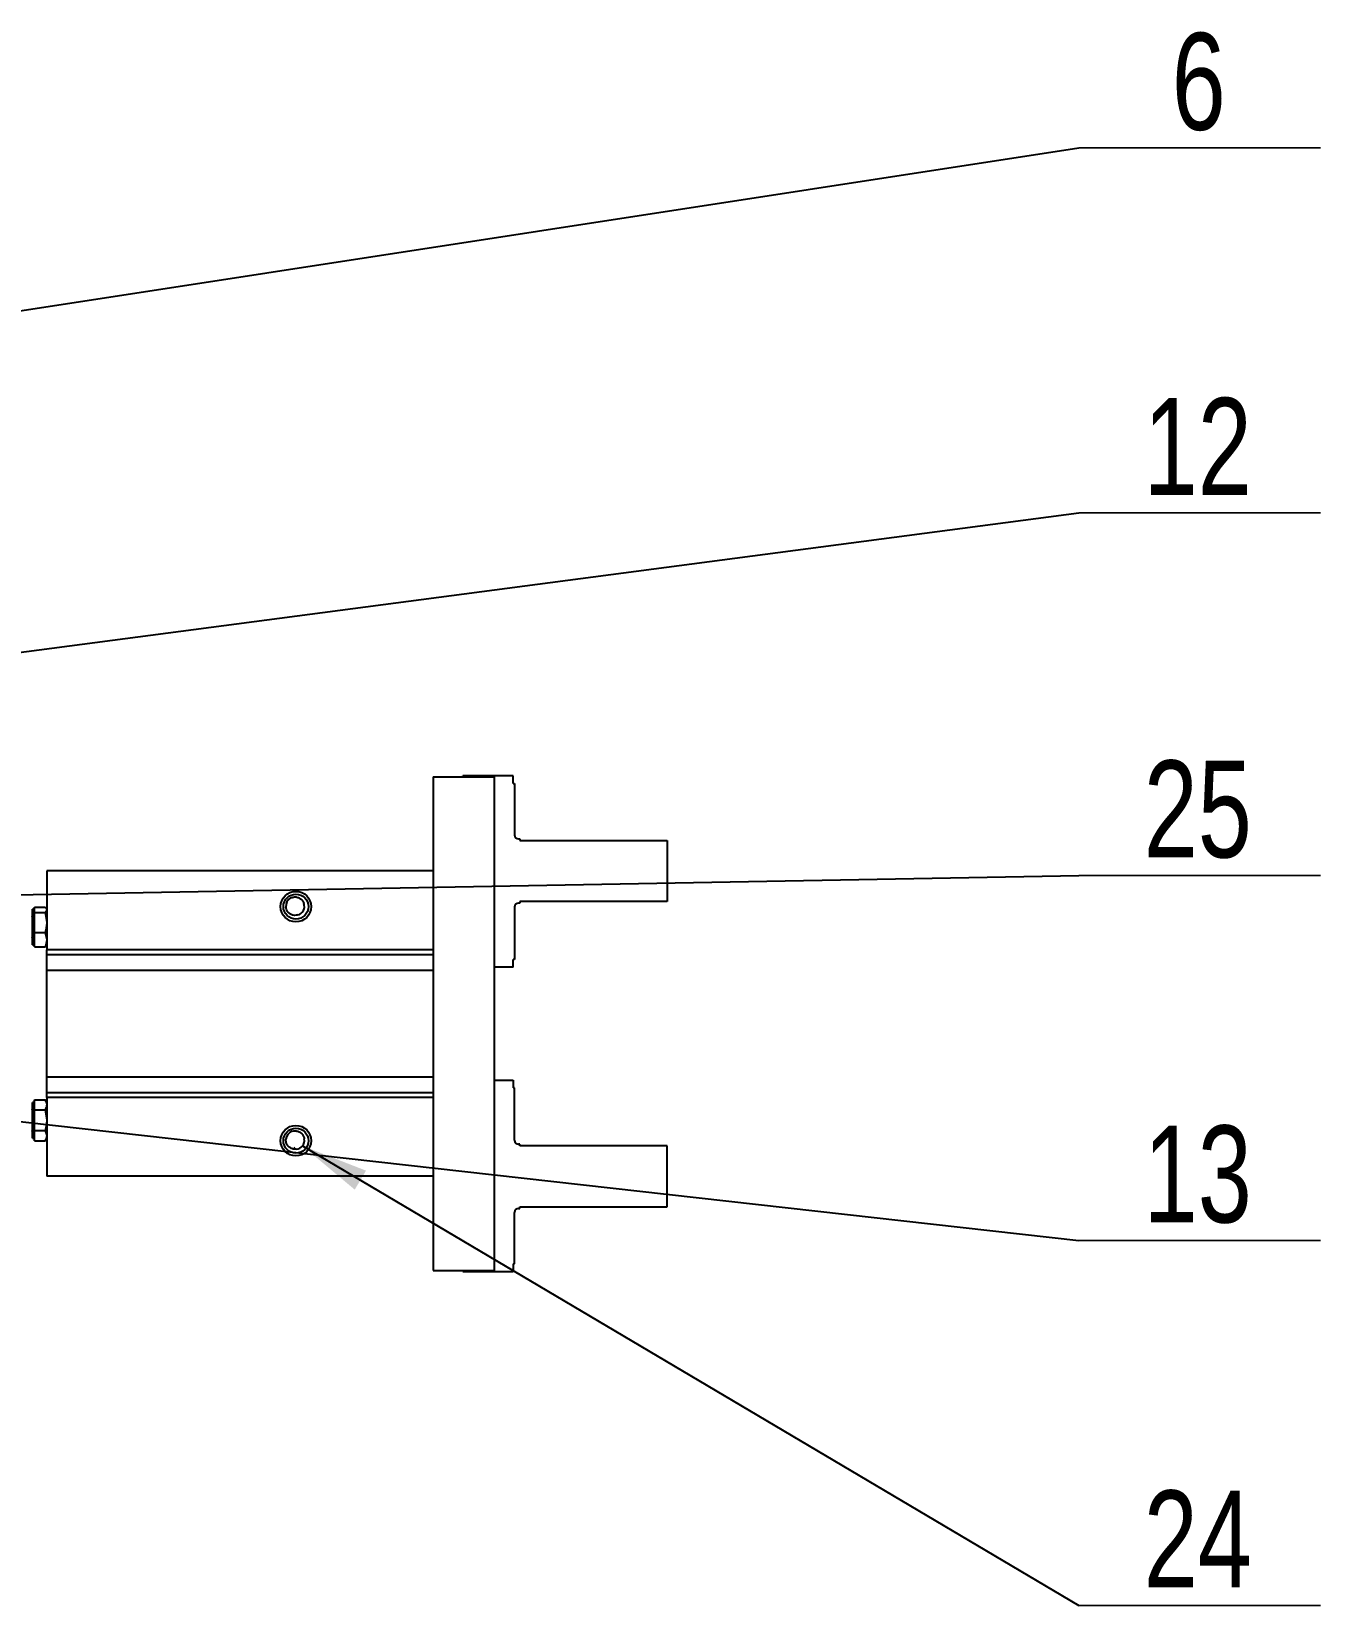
# Model space of a CAD drawing. Header units: millimetres. Extents: x 2 to 1187, y 2 to 839.
# Drawn here: x 380.1 to 443.5, y 427 to 504.4 of the extents above; entities that cross this region are included whole.
import ezdxf

# ---------------------------------------------------------------- set-up
doc = ezdxf.new("R2010")
doc.units = ezdxf.units.MM
doc.styles.add('SLDTEXTSTYLE2', font='TXT', dxfattribs={"width": 0.75})
doc.dimstyles.new('SLDDIMSTYLE0', dxfattribs={"dimtxt": 0.18, "dimasz": 3.302, "dimexe": 0, "dimexo": 0.0625, "dimgap": 0, "dimtad": 0, "dimtih": 1, "dimtoh": 1, "dimdec": 0, "dimrnd": 1e-09, "dimzin": 0, "dimdsep": 46, "dimtxsty": 'Standard', "dimsah": 1, "dimcen": 0.09, "dimadec": 0, "dimazin": 0, "dimtfac": 3.302, "dimtdec": 0, "dimtofl": 0, "dimtmove": 0, "dimatfit": 3, "dimfxl": 1, "dimfrac": 2, "dimtolj": 1, "dimtzin": 0, "dimarcsym": 0})

# ---------------------------------------------------------------- blocks, each defined once
blk = doc.blocks.new('SW_HATCH_1')
at = {"color": 0, "linetype": 'Continuous', "lineweight": 18}
blk.add_line((225.777, -30.161), (225.863, -30.074), dxfattribs=at)
blk = doc.blocks.new('SW_NOTE_0_21')
at = {"color": 0, "linetype": 'Continuous', "lineweight": 0}
for p, q in [((0, 0), (11.876, 0)), ((11.876, 0), (0, 0)), ((0, 0), (11.876, 0)), ((11.876, 0), (0, 0)), ((0, 0), (11.876, 0)), ((11.876, 0), (0, 0))]:
    blk.add_line(p, q, dxfattribs=at)
at = {"color": 0, "linetype": 'Continuous', "lineweight": 0, "insert": (5.89, 5.649), "char_height": 4.762, "attachment_point": 2, "style": 'SLDTEXTSTYLE2'}
blk.add_mtext('6', dxfattribs=at)
blk = doc.blocks.new('SW_NOTE_0_22')
at = {"color": 0, "linetype": 'Continuous', "lineweight": 0}
for p, q in [((0, 0), (11.876, 0)), ((11.876, 0), (0, 0)), ((0, 0), (11.876, 0)), ((11.876, 0), (0, 0)), ((0, 0), (11.876, 0)), ((11.876, 0), (0, 0))]:
    blk.add_line(p, q, dxfattribs=at)
at = {"color": 0, "linetype": 'Continuous', "lineweight": 0, "insert": (5.842, 5.649), "char_height": 4.7625, "attachment_point": 2, "style": 'SLDTEXTSTYLE2'}
blk.add_mtext('12', dxfattribs=at)
blk = doc.blocks.new('SW_NOTE_0_23')
at = {"color": 0, "linetype": 'Continuous', "lineweight": 0}
for p, q in [((0, 0), (11.876, 0)), ((11.876, 0), (0, 0)), ((0, 0), (11.876, 0)), ((11.876, 0), (0, 0)), ((0, 0), (11.876, 0)), ((11.876, 0), (0, 0))]:
    blk.add_line(p, q, dxfattribs=at)
at = {"color": 0, "linetype": 'Continuous', "lineweight": 0, "insert": (5.842, 5.649), "char_height": 4.7625, "attachment_point": 2, "style": 'SLDTEXTSTYLE2'}
blk.add_mtext('25', dxfattribs=at)
blk = doc.blocks.new('SW_NOTE_0_24')
at = {"color": 0, "linetype": 'Continuous', "lineweight": 0}
for p, q in [((0, 0), (11.876, 0)), ((11.876, 0), (0, 0)), ((0, 0), (11.876, 0)), ((11.876, 0), (0, 0)), ((0, 0), (11.876, 0)), ((11.876, 0), (0, 0))]:
    blk.add_line(p, q, dxfattribs=at)
at = {"color": 0, "linetype": 'Continuous', "lineweight": 0, "insert": (5.842, 5.649), "char_height": 4.7625, "attachment_point": 2, "style": 'SLDTEXTSTYLE2'}
blk.add_mtext('13', dxfattribs=at)
blk = doc.blocks.new('SW_NOTE_0_25')
at = {"color": 0, "linetype": 'Continuous', "lineweight": 0}
for p, q in [((0, 0), (11.876, 0)), ((11.876, 0), (0, 0)), ((0, 0), (11.876, 0)), ((11.876, 0), (0, 0)), ((0, 0), (11.876, 0)), ((11.876, 0), (0, 0))]:
    blk.add_line(p, q, dxfattribs=at)
at = {"color": 0, "linetype": 'Continuous', "lineweight": 0, "insert": (5.842, 5.649), "char_height": 4.7625, "attachment_point": 2, "style": 'SLDTEXTSTYLE2'}
blk.add_mtext('24', dxfattribs=at)

msp = doc.modelspace()

# ---------------------------------------------------------------- linework, layer by layer
at = {"color": 7, "linetype": 'Continuous', "lineweight": 25}
for p, q in [((399.8479, 467.7516), (399.8479, 463.1266)), ((399.8479, 467.7516), (402.8479, 467.7516)), ((401.2979, 467.7516), (401.2979, 467.8016)), ((401.4799, 467.8016), (401.2979, 467.8016)), ((401.4799, 467.7516), (401.4799, 467.8016)), ((401.8326, 467.8016), (401.4799, 467.8016)), ((402.3628, 467.8016), (401.8326, 467.8016)), ((401.8326, 467.7516), (401.8326, 467.8016)), ((402.716, 467.8016), (402.3628, 467.8016)), ((402.3628, 467.7516), (402.3628, 467.8016)), ((402.716, 467.7516), (402.716, 467.8016)), ((403.7729, 467.8016), (402.716, 467.8016)), ((402.8479, 467.7516), (402.8479, 443.5016)), ((403.7729, 467.4266), (403.7729, 467.8016)), ((403.7729, 467.4266), (403.8479, 467.4266)), ((403.8479, 467.4266), (403.8479, 464.9016)), ((404.0479, 464.7016), (404.0979, 464.7016)), ((404.0979, 464.7016), (404.0979, 464.6266)), ((404.0979, 464.6266), (411.3479, 464.6266)), ((411.3479, 464.6266), (411.3479, 461.6266)), ((399.8479, 463.1266), (380.8479, 463.1266)), ((380.8479, 463.1266), (380.8479, 459.2516)), ((399.8479, 463.1266), (399.8479, 459.2516)), ((380.2479, 461.2516), (380.1479, 461.2516)), ((380.1479, 461.2202), (380.1479, 461.2516)), ((380.1479, 459.5016), (380.1479, 461.2202)), ((380.2479, 461.2202), (380.2479, 461.3543)), ((380.2479, 461.3543), (380.7697, 461.3543)), ((380.2479, 461.0861), (380.2479, 461.2202)), ((380.2479, 460.5973), (380.2479, 461.0861)), ((380.2479, 461.0861), (380.7697, 461.0861)), ((380.7697, 461.0861), (380.8479, 460.5973)), ((403.8479, 461.3516), (403.8479, 458.7766)), ((404.0979, 461.5516), (404.0479, 461.5516)), ((411.3479, 461.6266), (404.0979, 461.6266)), ((404.0979, 461.6266), (404.0979, 461.5516)), ((380.2479, 460.1084), (380.2479, 460.5973)), ((380.1479, 459.5016), (380.2479, 459.5016)), ((380.2479, 460.1084), (380.7697, 460.1084)), ((380.2479, 459.7536), (380.2479, 460.1084)), ((380.2479, 459.3989), (380.2479, 459.7536)), ((380.2479, 459.3989), (380.7697, 459.3989)), ((380.7697, 460.1084), (380.8479, 459.7536)), ((380.8291, 459.469), (380.8479, 459.5016)), ((399.8479, 459.2516), (380.8479, 459.2516)), ((380.8479, 459.0016), (380.8479, 459.2516)), ((399.8479, 459.0016), (380.8479, 459.0016)), ((380.8479, 458.2516), (380.8479, 459.0016)), ((399.8479, 459.2516), (399.8479, 452.0016)), ((403.8479, 458.7766), (403.7729, 458.7766)), ((403.7729, 458.4016), (403.7729, 458.7766)), ((380.8479, 458.2516), (399.8479, 458.2516)), ((380.8479, 453.0016), (380.8479, 458.2516)), ((403.7729, 458.4016), (402.8479, 458.4016)), ((399.8479, 453.0016), (380.8479, 453.0016)), ((380.8479, 452.2516), (380.8479, 453.0016)), ((402.8479, 452.8516), (403.7729, 452.8516)), ((403.7729, 452.8516), (403.7729, 452.4766)), ((403.8479, 452.4766), (403.7729, 452.4766)), ((403.8479, 449.9016), (403.8479, 452.4766)), ((380.2479, 451.7516), (380.1479, 451.7516)), ((380.1479, 451.6403), (380.1479, 451.7516)), ((380.1479, 450.0016), (380.1479, 451.6403)), ((380.2479, 451.6403), (380.2479, 451.8868)), ((380.2479, 451.8868), (380.7697, 451.8868)), ((380.2479, 451.3937), (380.2479, 451.6403)), ((380.8479, 451.7516), (380.7743, 451.879)), ((380.8479, 452.2516), (399.8479, 452.2516)), ((380.8479, 452.0016), (380.8479, 452.2516)), ((399.8479, 452.0016), (380.8479, 452.0016)), ((380.8479, 452.0016), (380.8479, 448.1266)), ((399.8479, 452.0016), (399.8479, 448.1266)), ((380.2479, 450.8886), (380.2479, 451.3937)), ((380.2479, 451.3937), (380.7697, 451.3937)), ((380.2479, 450.3835), (380.2479, 450.8886)), ((380.7697, 451.3937), (380.8479, 450.8886)), ((380.2479, 450.3835), (380.7697, 450.3835)), ((380.2479, 450.1249), (380.2479, 450.3835)), ((380.2479, 449.8663), (380.2479, 450.1249)), ((380.7697, 450.3835), (380.8479, 450.1249)), ((380.1479, 450.0016), (380.2479, 450.0016)), ((380.2479, 449.8663), (380.7697, 449.8663)), ((380.7743, 449.8741), (380.8479, 450.0016)), ((404.0979, 449.7016), (404.0479, 449.7016)), ((404.0979, 449.6266), (404.0979, 449.7016)), ((411.3479, 449.6266), (404.0979, 449.6266)), ((411.3479, 446.6266), (411.3479, 449.6266)), ((399.8479, 448.1266), (380.8479, 448.1266)), ((399.8479, 448.1266), (399.8479, 443.5016)), ((403.8479, 443.8266), (403.8479, 446.3516)), ((404.0479, 446.5516), (404.0979, 446.5516)), ((404.0979, 446.6266), (411.3479, 446.6266)), ((404.0979, 446.5516), (404.0979, 446.6266)), ((399.8479, 443.5016), (402.8479, 443.5016)), ((401.2979, 443.5016), (401.2979, 443.4516)), ((401.2979, 443.4516), (401.4799, 443.4516)), ((401.4799, 443.5016), (401.4799, 443.4516)), ((401.4799, 443.4516), (401.8326, 443.4516)), ((401.8326, 443.5016), (401.8326, 443.4516)), ((401.8326, 443.4516), (402.3628, 443.4516)), ((402.3628, 443.5016), (402.3628, 443.4516)), ((402.3628, 443.4516), (402.716, 443.4516)), ((402.716, 443.5016), (402.716, 443.4516)), ((402.716, 443.4516), (403.7729, 443.4516)), ((403.7729, 443.8266), (403.8479, 443.8266)), ((403.7729, 443.8266), (403.7729, 443.4516))]:
    msp.add_line(p, q, dxfattribs=at)
for centre, radius in [((393.0979, 461.3766), 0.75), ((393.0979, 461.3766), 0.6146), ((393.0979, 449.8766), 0.75), ((393.0979, 449.8766), 0.6146)]:
    msp.add_circle(centre, radius, dxfattribs=at)
for centre, radius, start, end in [((404.0479, 464.9016), 0.2, 180, 270), ((393.0979, 461.3766), 0.5, 121.054096, 182.293193), ((380.0979, 460.9266), 0.05, 270, 0), ((393.0979, 461.3766), 0.4167, 281.663529, 21.758048), ((404.0479, 461.3516), 0.2, 90, 180), ((380.0979, 459.8266), 0.05, 0, 90), ((380.0979, 451.4266), 0.05, 270, 0), ((380.0979, 450.3266), 0.05, 0, 90), ((393.0979, 449.8766), 0.5, 111.123462, 172.362559), ((393.0979, 449.8766), 0.4167, 271.732895, 11.827414), ((404.0479, 449.9016), 0.2, 180, 270), ((404.0479, 446.3516), 0.2, 90, 180)]:
    msp.add_arc(centre, radius, start, end, dxfattribs=at)
for points, knots in [([(392.84, 461.8049), (392.8882, 461.8229), (392.9871, 461.8598), (393.1501, 461.8509), (393.3005, 461.7921), (393.4163, 461.6852), (393.468, 461.5898), (393.4833, 461.5365), (393.4849, 461.531)], [0, 0, 0, 0, 0.1925938, 0.3949659, 0.5999514, 0.7908891, 0.9782624, 1, 1, 1, 1]), ([(380.7697, 461.3543), (380.802, 461.3198), (380.8435, 461.2756), (380.8471, 461.2302), (380.8479, 461.2202)], [0, 0, 0, 0, 0.7781315, 1, 1, 1, 1]), ([(380.8479, 461.2202), (380.8377, 461.1838), (380.8251, 461.1384), (380.7789, 461.0948), (380.7697, 461.0861)], [0, 0, 0, 0, 0.8017253, 1, 1, 1, 1]), ([(393.1821, 460.9685), (393.1563, 460.9617), (393.0854, 460.9431), (392.9605, 460.9486), (392.8235, 461.0011), (392.7063, 461.0988), (392.6263, 461.2222), (392.6068, 461.3155), (392.5983, 461.3566)], [0, 0, 0, 0, 0.1004946, 0.2754118, 0.4603317, 0.6432368, 0.8427717, 1, 1, 1, 1]), ([(380.8479, 460.5973), (380.8478, 460.5857), (380.8467, 460.4206), (380.8068, 460.2588), (380.7697, 460.1084)], [0, 0, 0, 0, 0.0701742, 1, 1, 1, 1]), ([(380.8479, 459.7536), (380.8478, 459.7452), (380.8467, 459.6254), (380.8068, 459.508), (380.7697, 459.3989)], [0, 0, 0, 0, 0.0701742, 1, 1, 1, 1]), ([(380.7697, 459.3989), (380.7793, 459.4075), (380.8047, 459.4305), (380.8125, 459.4545), (380.8173, 459.4694)], [0, 0, 0, 0, 0.3750599, 1, 1, 1, 1]), ([(380.7697, 451.8868), (380.802, 451.8235), (380.8435, 451.7422), (380.8471, 451.6588), (380.8479, 451.6403)], [0, 0, 0, 0, 0.7781315, 1, 1, 1, 1]), ([(380.8479, 451.6403), (380.8377, 451.5734), (380.8251, 451.4899), (380.7789, 451.4097), (380.7697, 451.3937)], [0, 0, 0, 0, 0.8017253, 1, 1, 1, 1]), ([(380.8479, 450.8886), (380.8478, 450.8766), (380.8467, 450.7061), (380.8068, 450.5389), (380.7697, 450.3835)], [0, 0, 0, 0, 0.0701742, 1, 1, 1, 1]), ([(380.8479, 450.1249), (380.8478, 450.1188), (380.8467, 450.0314), (380.8068, 449.9459), (380.7697, 449.8663)], [0, 0, 0, 0, 0.0701742, 1, 1, 1, 1]), ([(392.9177, 450.343), (392.9683, 450.3524), (393.0721, 450.3717), (393.2311, 450.3348), (393.3691, 450.2509), (393.4648, 450.1256), (393.4993, 450.0228), (393.5051, 449.9677), (393.5057, 449.962)], [0, 0, 0, 0, 0.1925938, 0.3949659, 0.5999514, 0.7908891, 0.9782624, 1, 1, 1, 1]), ([(393.1105, 449.4601), (393.0838, 449.4579), (393.0108, 449.4518), (392.8887, 449.4787), (392.7629, 449.554), (392.6643, 449.6705), (392.6067, 449.8059), (392.6037, 449.9011), (392.6023, 449.943)], [0, 0, 0, 0, 0.1004946, 0.2754118, 0.4603317, 0.6432368, 0.8427717, 1, 1, 1, 1])]:
    msp.add_open_spline(points, degree=3, knots=knots, dxfattribs=at)

# ---------------------------------------------------------------- block references
at = {"color": 7, "linetype": 'Continuous', "lineweight": 0}
for name, p in [('SW_NOTE_0_21', (431.5914, 498.6536)), ('SW_NOTE_0_22', (431.5914, 480.7201)), ('SW_NOTE_0_23', (431.5914, 462.9053)), ('SW_NOTE_0_24', (431.5914, 444.9719)), ('SW_NOTE_0_25', (431.5914, 427.0384))]:
    msp.add_blockref(name, p, dxfattribs=at)
at = {"color": 7, "linetype": 'Continuous', "lineweight": 18}
msp.add_blockref('SW_HATCH_1', (167.1822, 479.6319), dxfattribs=at)

# ---------------------------------------------------------------- leaders
at = {"color": 7, "linetype": 'Continuous', "lineweight": 0}
for points in [[(311.0979, 480.1266), (431.5914, 498.6536)], [(314.0931, 465.2516), (431.5914, 480.7201)], [(314.0354, 460.7891), (431.5914, 462.9053)], [(308.7229, 458.7516), (431.5914, 444.9719)], [(393.4252, 449.6188), (431.5914, 427.0384)]]:
    msp.add_leader(points, dimstyle='SLDDIMSTYLE0', dxfattribs=at)

doc.saveas('drawing.dxf')
